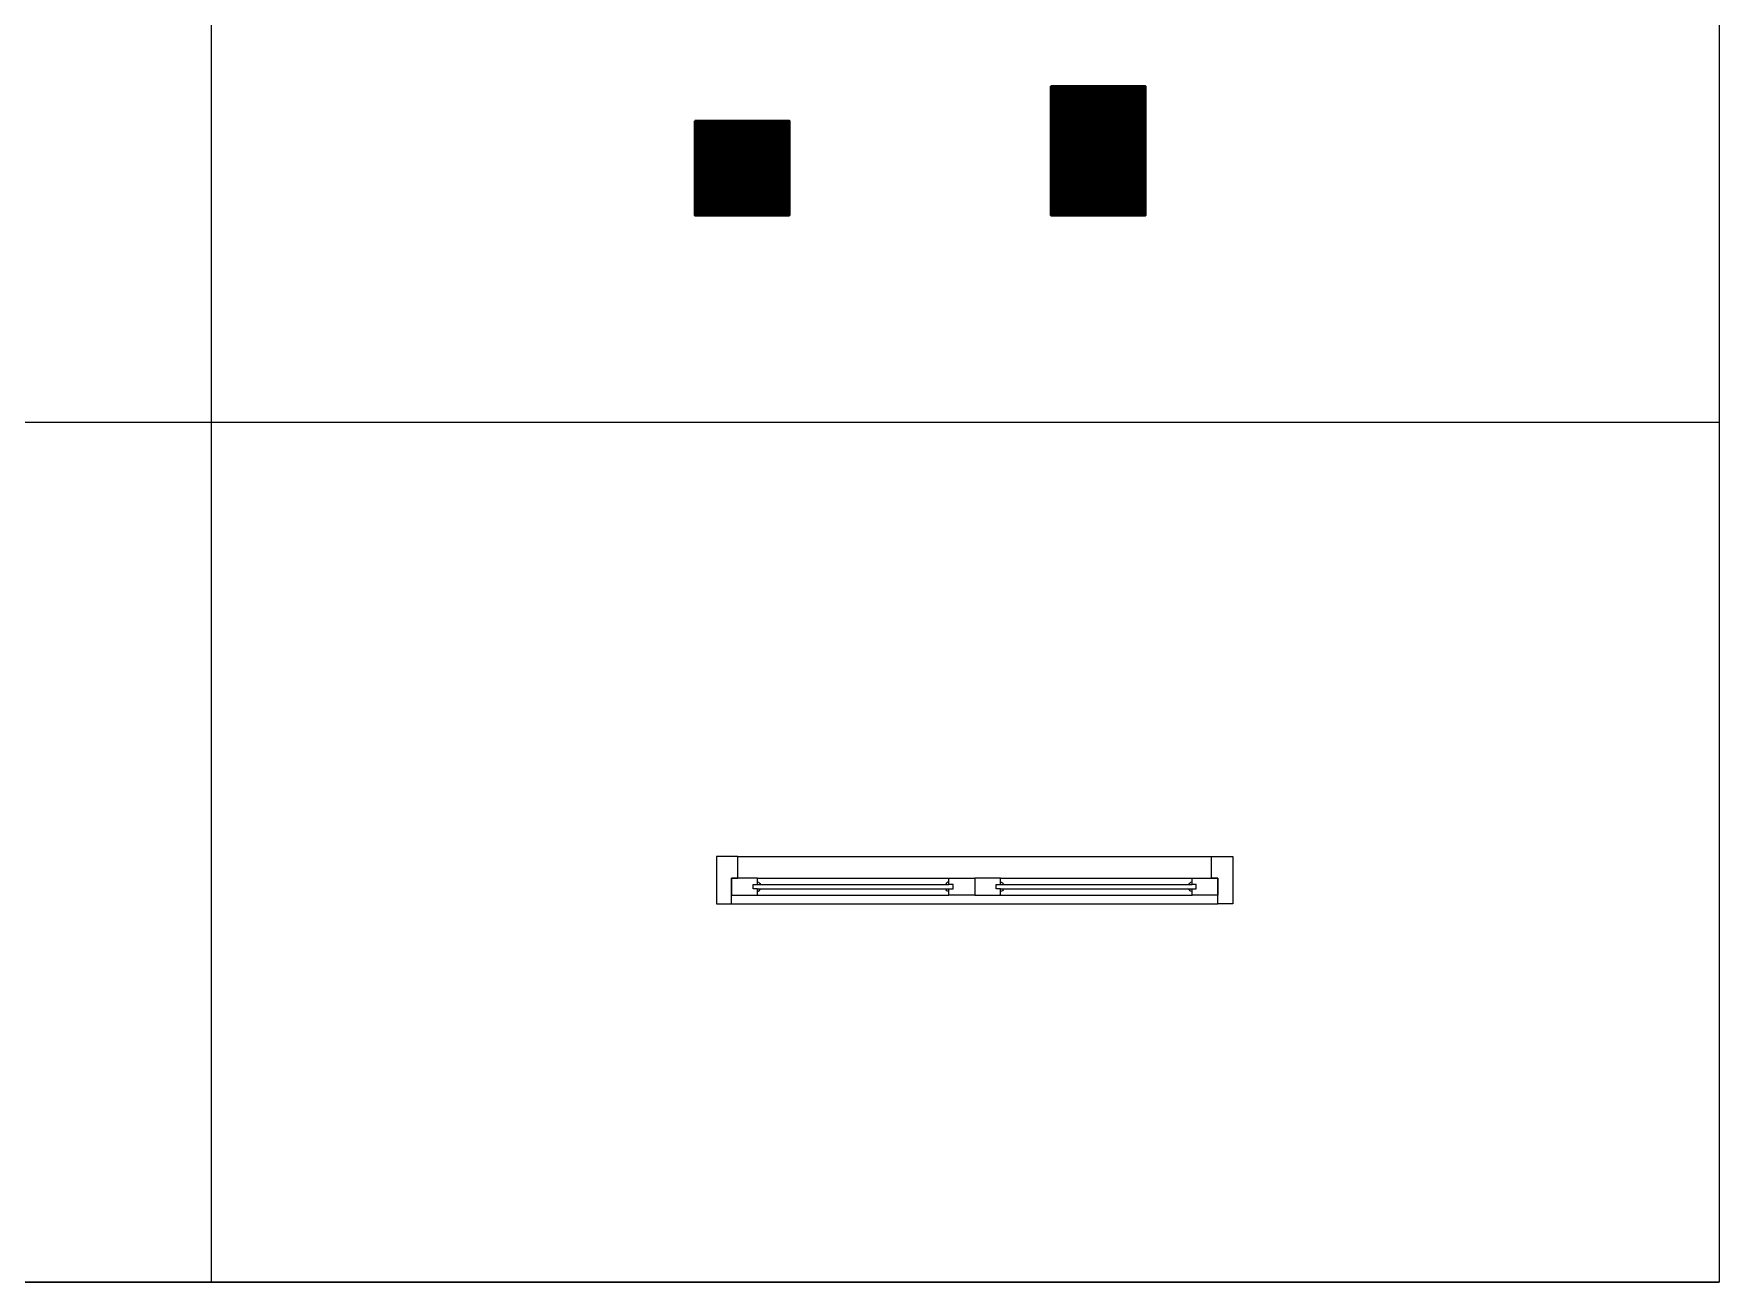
# Model space of a CAD drawing. Header units: inches. Extents: x 692246 to 692930, y 595951 to 596289.
# Drawn here: x 692882.81 to 692904.53, y 596135.88 to 596151.96 of the extents above; entities that cross this region are included whole.
import ezdxf

# ---------------------------------------------------------------- set-up
doc = ezdxf.new("R2010")
doc.units = ezdxf.units.IN
doc.header["$MEASUREMENT"] = 0
doc.layers.get('0').update_dxf_attribs({"lineweight": 18})
for name, color, linetype, lineweight in [('ISO', 153, 'Continuous', 13), ('LC Net dam2', 6, 'Continuous', 40), ('LC Net dam2 @ 1', 6, 'Continuous', 40), ('LC Net thay', 7, 'Continuous', 25)]:
    doc.layers.add(name, color=color, linetype=linetype, lineweight=lineweight)
pattern_1 = [(45, (-578322.5, -40390.5), (-0.8838834765, 0.8838834765), [])]

# ---------------------------------------------------------------- blocks, each defined once
blk = doc.blocks.new('*U41')
for p, q in [((35, 0), (1165, 0)), ((660, -20), (1105, -20)), ((660, -60), (1105, -60)), ((50, -110), (1150, -110))]:
    blk.add_line(p, q)
at = {"color": 8, "lineweight": 5}
for p, q in [((95, -20), (540, -20)), ((95, -35), (540, -35)), ((660, -20), (1105, -20)), ((660, -35), (1105, -35)), ((95, -45), (540, -45)), ((95, -60), (540, -60)), ((660, -45), (1105, -45)), ((660, -60), (1105, -60))]:
    blk.add_line(p, q, dxfattribs=at)
for points in [[(0, 0), (35, 0), (35, -60), (50, -60), (50, -110), (0, -110), (0, 0)], [(1200, 0), (1165, 0), (1165, -60), (1150, -60), (1150, -110), (1200, -110), (1200, 0)], [(660, -45), (660, -60), (600, -60), (600, -20), (660, -20), (660, -35), (650, -35), (650, -45), (660, -45)], [(1105, -45), (1105, -60), (1165, -60), (1165, -20), (1105, -20), (1105, -35), (1115, -35), (1115, -45), (1105, -45)]]:
    blk.add_lwpolyline(points)
for points in [[(35, -20), (95, -20), (95, -35), (85, -35), (85, -45), (95, -45), (95, -60), (35, -60)], [(600, -20), (540, -20), (540, -35), (550, -35), (550, -45), (540, -45), (540, -60), (600, -60)]]:
    blk.add_lwpolyline(points, close=True)
for points in [[(95, -28.8, -0.312187), (102.1, -35, -0.312187)], [(540, -28.8, 0.312187), (532.9, -35, 0.312187)], [(95, -51.2, 0.312187), (102.1, -45, 0.312187)], [(540, -51.2, -0.312187), (532.9, -45, -0.312187)]]:
    blk.add_lwpolyline(points, format="xyb", dxfattribs=at)
for centre, start, end in [((659.1, -37), 14.2151, 83.5658), ((1105.9, -37), 96.4342, 165.7849), ((659.1, -43), 276.4342, 345.7849), ((1105.9, -43), 194.2151, 263.5658)]:
    blk.add_arc(centre, 8.25, start, end, dxfattribs=at)
blk = doc.blocks.new('cot 22')
at = {"layer": 'LC Net dam2 @ 1', "lineweight": 5, "ltscale": 2}
h = blk.add_hatch(dxfattribs=at)
h.set_pattern_fill('ANSI31', color=251, scale=10)
h.set_pattern_definition(pattern_1)
h.paths.add_polyline_path([(220, 0), (220, 220), (0, 220), (0, 0)])
at = {"layer": 'LC Net dam2', "lineweight": 5, "ltscale": 2}
blk.add_line((0, 0), (220, 220), dxfattribs=at)
at = {"layer": 'LC Net dam2', "ltscale": 2}
blk.add_lwpolyline([(0, 220), (220, 220), (220, 0), (0, 0)], close=True, dxfattribs=at)
blk = doc.blocks.new('cot 30')
at = {"layer": 'LC Net dam2 @ 1', "lineweight": 5, "ltscale": 2}
h = blk.add_hatch(dxfattribs=at)
h.set_pattern_fill('ANSI31', color=251, scale=10)
h.set_pattern_definition(pattern_1)
h.paths.add_polyline_path([(220, 0), (220, 300), (0, 300), (0, 0)])
at = {"layer": 'LC Net dam2', "lineweight": 5, "ltscale": 2}
for p, q in [((110, 300), (110, 0)), ((0, 110), (220, 110))]:
    blk.add_line(p, q, dxfattribs=at)
at = {"layer": 'LC Net dam2', "ltscale": 2}
blk.add_lwpolyline([(0, 300), (220, 300), (220, 0), (0, 0)], close=True, dxfattribs=at)

msp = doc.modelspace()

# ---------------------------------------------------------------- linework, layer by layer
at = {"layer": 'LC Net thay'}
for p, q in [((692885.097, 596172.531), (692885.097, 596135.875)), ((692837.46, 596146.956), (692904.526, 596146.956)), ((692837.46, 596135.875), (692904.526, 596135.875))]:
    msp.add_line(p, q, dxfattribs=at)
msp.add_lwpolyline([(692837.46, 596275.956), (692904.526, 596275.956), (692904.526, 596135.875), (692837.46, 596135.875)], close=True, dxfattribs=at)

# ---------------------------------------------------------------- block references
at = {"layer": 'ISO', "xscale": -0.005543999799371612, "yscale": 0.005543999799371612, "zscale": 0.005543999799371612, "rotation": 180}
msp.add_blockref('*U41', (692891.607, 596140.749), dxfattribs=at)
at = {"layer": 'LC Net dam2', "xscale": 0.005543999799371612, "yscale": 0.005543999799371612, "zscale": 0.005543999799371612}
for name, p in [('cot 30', (692895.915, 596149.618)), ('cot 22', (692891.328, 596149.618))]:
    msp.add_blockref(name, p, dxfattribs=at)

doc.saveas('drawing.dxf')
